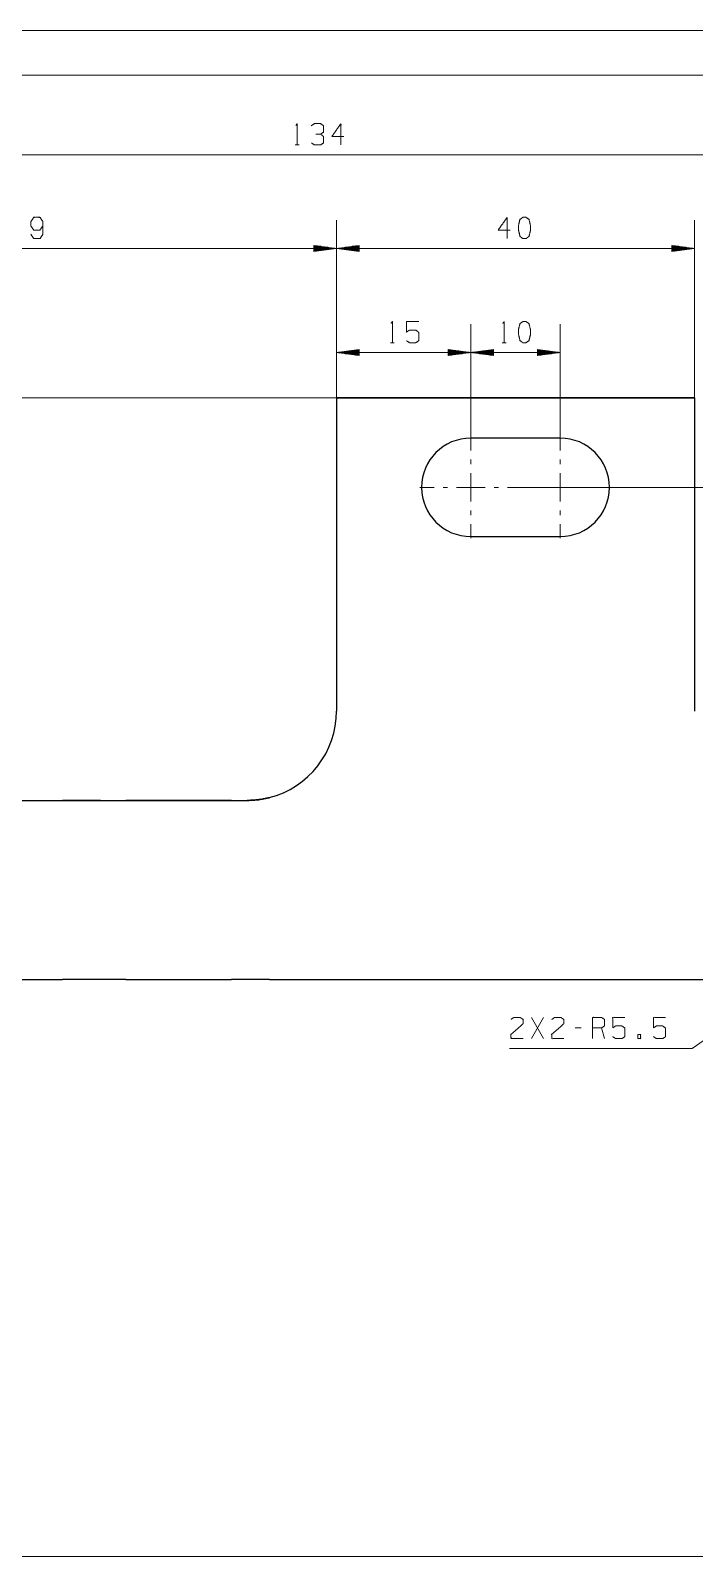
# Model space of a CAD drawing. Header units: millimetres. Extents: x 0 to 420, y 0 to 297.
# Drawn here: x 137.5 to 211.7, y 126.4 to 297 of the extents above; entities that cross this region are included whole.
import ezdxf

# ---------------------------------------------------------------- set-up
doc = ezdxf.new("R2010")
doc.units = ezdxf.units.MM
doc.layers.add('101', color=7, linetype='Continuous', true_color=0xffffff)

msp = doc.modelspace()

# ---------------------------------------------------------------- linework, layer by layer
at = {"layer": '101', "color": 133, "linetype": 'Continuous', "lineweight": 18}
for p, q in [((420, 297), (0, 297)), ((415, 292), (25, 292))]:
    msp.add_line(p, q, dxfattribs=at)
at = {"layer": '101', "color": 72, "linetype": 'Continuous', "lineweight": 18}
for p, q in [((167.12, 284.21), (167.55, 284.21)), ((177.76, 262.1), (178.19, 262.1)), ((190.26, 262.1), (190.69, 262.1)), ((194.86, 184.32), (193.52, 186.69)), ((193.52, 184.32), (194.86, 186.69)), ((199.08, 185.52), (198.41, 185.52)), ((201.69, 184.32), (201.36, 185.52))]:
    msp.add_line(p, q, dxfattribs=at)
at = {"layer": '101', "color": 22, "linetype": 'Continuous', "lineweight": 18}
for p, q in [((102.74, 283.12), (236.74, 283.12)), ((171.74, 255.94), (171.74, 275.82)), ((171.74, 255.94), (171.74, 275.82)), ((211.74, 255.94), (211.74, 275.82)), ((169.2, 272.98), (169.24, 272.98)), ((169.2, 272.98), (169.24, 272.98)), ((169.2, 272.98), (169.2, 272.31)), ((171.74, 272.65), (169.2, 272.98)), ((169.2, 272.93), (169.62, 272.93)), ((174.28, 272.98), (171.74, 272.65)), ((174.28, 272.93), (173.87, 272.93)), ((174.28, 272.98), (174.25, 272.98)), ((174.28, 272.98), (174.25, 272.98)), ((174.28, 272.31), (174.28, 272.98)), ((209.2, 272.98), (209.24, 272.98)), ((209.2, 272.98), (209.24, 272.98)), ((209.2, 272.98), (209.2, 272.31)), ((211.74, 272.65), (209.2, 272.98)), ((209.2, 272.93), (209.62, 272.93)), ((102.74, 272.65), (171.74, 272.65)), ((169.2, 272.88), (170.01, 272.88)), ((169.2, 272.83), (170.39, 272.83)), ((169.2, 272.78), (170.78, 272.78)), ((169.2, 272.72), (171.17, 272.72)), ((169.2, 272.67), (171.55, 272.67)), ((169.2, 272.31), (171.74, 272.65)), ((169.2, 272.62), (171.55, 272.62)), ((169.2, 272.57), (171.17, 272.57)), ((169.2, 272.52), (170.78, 272.52)), ((169.2, 272.47), (170.39, 272.47)), ((169.2, 272.42), (170.01, 272.42)), ((169.2, 272.37), (169.62, 272.37)), ((169.2, 272.32), (169.24, 272.32)), ((169.2, 272.32), (169.24, 272.32)), ((171.74, 272.65), (174.28, 272.31)), ((171.74, 272.65), (211.74, 272.65)), ((174.28, 272.67), (171.94, 272.67)), ((174.28, 272.62), (171.94, 272.62)), ((174.28, 272.72), (172.32, 272.72)), ((174.28, 272.57), (172.32, 272.57)), ((174.28, 272.78), (172.71, 272.78)), ((174.28, 272.52), (172.71, 272.52)), ((174.28, 272.83), (173.1, 272.83)), ((174.28, 272.47), (173.1, 272.47)), ((174.28, 272.88), (173.48, 272.88)), ((174.28, 272.42), (173.48, 272.42)), ((174.28, 272.37), (173.87, 272.37)), ((174.28, 272.32), (174.25, 272.32)), ((174.28, 272.32), (174.25, 272.32)), ((209.2, 272.88), (210.01, 272.88)), ((209.2, 272.83), (210.39, 272.83)), ((209.2, 272.78), (210.78, 272.78)), ((209.2, 272.72), (211.17, 272.72)), ((209.2, 272.67), (211.55, 272.67)), ((209.2, 272.31), (211.74, 272.65)), ((209.2, 272.62), (211.55, 272.62)), ((209.2, 272.57), (211.17, 272.57)), ((209.2, 272.52), (210.78, 272.52)), ((209.2, 272.47), (210.39, 272.47)), ((209.2, 272.42), (210.01, 272.42)), ((209.2, 272.37), (209.62, 272.37)), ((209.2, 272.32), (209.24, 272.32)), ((209.2, 272.32), (209.24, 272.32)), ((171.74, 255.94), (171.74, 264.18)), ((186.74, 251.64), (186.74, 264.18)), ((186.74, 251.64), (186.74, 264.18)), ((196.74, 251.64), (196.74, 264.18)), ((174.28, 261.34), (171.74, 261.01)), ((171.74, 261.01), (174.28, 260.67)), ((186.74, 261.01), (171.74, 261.01)), ((174.28, 261.03), (171.94, 261.03)), ((174.28, 260.98), (171.94, 260.98)), ((174.28, 261.08), (172.32, 261.08)), ((174.28, 261.13), (172.71, 261.13)), ((174.28, 261.18), (173.1, 261.18)), ((174.28, 261.23), (173.48, 261.23)), ((174.28, 261.29), (173.87, 261.29)), ((174.28, 261.34), (174.25, 261.34)), ((174.28, 261.34), (174.25, 261.34)), ((174.28, 260.67), (174.28, 261.34)), ((184.2, 261.34), (184.24, 261.34)), ((184.2, 261.34), (184.24, 261.34)), ((184.2, 261.34), (184.2, 260.67)), ((186.74, 261.01), (184.2, 261.34)), ((184.2, 261.29), (184.62, 261.29)), ((184.2, 261.23), (185.01, 261.23)), ((184.2, 261.18), (185.39, 261.18)), ((184.2, 261.13), (185.78, 261.13)), ((184.2, 261.08), (186.17, 261.08)), ((184.2, 261.03), (186.55, 261.03)), ((184.2, 260.67), (186.74, 261.01)), ((184.2, 260.98), (186.55, 260.98)), ((189.28, 261.34), (186.74, 261.01)), ((186.74, 261.01), (189.28, 260.67)), ((186.74, 261.01), (196.74, 261.01)), ((189.28, 261.03), (186.94, 261.03)), ((189.28, 260.98), (186.94, 260.98)), ((189.28, 261.08), (187.32, 261.08)), ((189.28, 261.13), (187.71, 261.13)), ((189.28, 261.18), (188.1, 261.18)), ((189.28, 261.23), (188.48, 261.23)), ((189.28, 261.29), (188.87, 261.29)), ((189.28, 261.34), (189.25, 261.34)), ((189.28, 261.34), (189.25, 261.34)), ((189.28, 260.67), (189.28, 261.34)), ((194.2, 261.34), (194.24, 261.34)), ((194.2, 261.34), (194.24, 261.34)), ((194.2, 261.34), (194.2, 260.67)), ((196.74, 261.01), (194.2, 261.34)), ((194.2, 261.29), (194.62, 261.29)), ((194.2, 261.23), (195.01, 261.23)), ((194.2, 261.18), (195.39, 261.18)), ((194.2, 261.13), (195.78, 261.13)), ((194.2, 261.08), (196.17, 261.08)), ((194.2, 261.03), (196.55, 261.03)), ((194.2, 260.67), (196.74, 261.01)), ((194.2, 260.98), (196.55, 260.98)), ((174.28, 260.93), (172.32, 260.93)), ((174.28, 260.88), (172.71, 260.88)), ((174.28, 260.83), (173.1, 260.83)), ((174.28, 260.78), (173.48, 260.78)), ((174.28, 260.73), (173.87, 260.73)), ((174.28, 260.68), (174.25, 260.68)), ((174.28, 260.68), (174.25, 260.68)), ((184.2, 260.93), (186.17, 260.93)), ((184.2, 260.88), (185.78, 260.88)), ((184.2, 260.83), (185.39, 260.83)), ((184.2, 260.78), (185.01, 260.78)), ((184.2, 260.73), (184.62, 260.73)), ((184.2, 260.68), (184.24, 260.68)), ((184.2, 260.68), (184.24, 260.68)), ((189.28, 260.93), (187.32, 260.93)), ((189.28, 260.88), (187.71, 260.88)), ((189.28, 260.83), (188.1, 260.83)), ((189.28, 260.78), (188.48, 260.78)), ((189.28, 260.73), (188.87, 260.73)), ((189.28, 260.68), (189.25, 260.68)), ((189.28, 260.68), (189.25, 260.68)), ((194.2, 260.93), (196.17, 260.93)), ((194.2, 260.88), (195.78, 260.88)), ((194.2, 260.83), (195.39, 260.83)), ((194.2, 260.78), (195.01, 260.78)), ((194.2, 260.73), (194.62, 260.73)), ((194.2, 260.68), (194.24, 260.68)), ((194.2, 260.68), (194.24, 260.68)), ((171.74, 255.94), (60.5, 255.94)), ((192.44, 245.94), (291.43, 245.94)), ((238.74, 202.34), (211.5, 183.23)), ((164.23, 190.94), (272.08, 190.94)), ((164.23, 190.94), (291.43, 190.94)), ((211.5, 183.23), (191.07, 183.23)), ((112.74, 126.44), (291.43, 126.44))]:
    msp.add_line(p, q, dxfattribs=at)
at = {"layer": '101', "color": 151, "linetype": 'Continuous', "lineweight": 25}
for p, q in [((171.74, 255.94), (171.74, 220.94)), ((171.74, 255.94), (211.74, 255.94)), ((211.74, 255.94), (171.74, 255.94)), ((211.74, 255.94), (211.74, 220.94)), ((196.74, 251.44), (186.74, 251.44)), ((186.74, 240.44), (196.74, 240.44)), ((122.74, 210.94), (141.1, 210.94)), ((122.74, 210.94), (141.1, 210.94)), ((145.35, 210.94), (157.16, 210.94)), ((159.99, 210.94), (148.17, 210.94)), ((132.74, 190.94), (141.1, 190.94)), ((148.17, 190.94), (159.99, 190.94)), ((164.23, 190.94), (261.74, 190.94))]:
    msp.add_line(p, q, dxfattribs=at)
at = {"layer": '101', "color": 151, "linetype": 'Continuous', "lineweight": 18}
for p, q in [((186.74, 250.04), (186.74, 251.64)), ((196.74, 250.04), (196.74, 251.64)), ((186.74, 248.54), (186.74, 249.04)), ((196.74, 248.54), (196.74, 249.04)), ((186.74, 245.94), (186.74, 247.54)), ((196.74, 245.94), (196.74, 247.54)), ((182.64, 245.94), (181.04, 245.94)), ((184.14, 245.94), (183.64, 245.94)), ((186.74, 245.94), (185.14, 245.94)), ((186.74, 245.94), (188.34, 245.94)), ((186.74, 245.94), (186.74, 244.34)), ((189.34, 245.94), (189.84, 245.94)), ((190.84, 245.94), (192.44, 245.94)), ((192.64, 245.94), (191.04, 245.94)), ((194.14, 245.94), (193.64, 245.94)), ((196.74, 245.94), (195.14, 245.94)), ((196.74, 245.94), (198.34, 245.94)), ((196.74, 245.94), (196.74, 244.34)), ((199.34, 245.94), (199.84, 245.94)), ((200.84, 245.94), (202.44, 245.94)), ((186.74, 243.34), (186.74, 242.84)), ((196.74, 243.34), (196.74, 242.84)), ((186.74, 241.84), (186.74, 240.24)), ((196.74, 241.84), (196.74, 240.24))]:
    msp.add_line(p, q, dxfattribs=at)
at = {"layer": '101', "color": 151, "linetype": 'Continuous', "lineweight": 25}
for centre, radius, start, end in [((186.74, 245.94), 5.5, 90, 270), ((196.74, 245.94), 5.5, 270, 90), ((161.74, 220.94), 10, 284.3904, 0), ((161.74, 220.94), 10, 284.3904, 0)]:
    msp.add_arc(centre, radius, start, end, dxfattribs=at)
at = {"layer": '101', "color": 72, "linetype": 'Continuous', "lineweight": 18}
for points, knots in [([(167.2, 286.39), (167.34, 286.59), (167.34, 284.21)], [0, 0, 0.093488, 1, 1]), ([(169.95, 285.41), (170.29, 285.64), (170.29, 286.36), (169.95, 286.59), (169.26, 286.59), (168.92, 286.36)], [0, 0, 0.153875, 0.429853, 0.583728, 0.846125, 1, 1]), ([(172.56, 285.16), (171.22, 285.16), (172.23, 286.59), (172.23, 284.21)], [0, 0, 0.24587, 0.565295, 1, 1]), ([(168.94, 284.44), (169.26, 284.21), (169.95, 284.21), (170.29, 284.44), (170.29, 285.16), (169.95, 285.41), (169.44, 285.41)], [0, 0, 0.124121, 0.343688, 0.472446, 0.703377, 0.83673, 1, 1]), ([(137.58, 274.22), (137.9, 273.74), (138.59, 273.74), (138.92, 274.22), (138.92, 275.64), (138.59, 276.12), (137.9, 276.12), (137.58, 275.64), (137.56, 275.17), (137.9, 274.69), (138.59, 274.69), (138.92, 275.17)], [0, 0, 0.076857, 0.169525, 0.247729, 0.439295, 0.5175, 0.610168, 0.687025, 0.750924, 0.829128, 0.921796, 1, 1]), ([(191.15, 274.69), (189.8, 274.69), (190.81, 276.12), (190.81, 273.74)], [0, 0, 0.245869, 0.565294, 1, 1]), ([(192.91, 273.74), (193.25, 273.99), (193.42, 274.69), (193.42, 275.17), (193.25, 275.89), (192.91, 276.12), (192.57, 276.12), (192.24, 275.89), (192.06, 275.17), (192.08, 274.69), (192.24, 273.99), (192.57, 273.74), (192.91, 273.74)], [0, 0, 0.067525, 0.183969, 0.260583, 0.380943, 0.446139, 0.500306, 0.565503, 0.685862, 0.762529, 0.878308, 0.945834, 1, 1]), ([(177.83, 264.27), (177.98, 264.47), (177.98, 262.1)], [0, 0, 0.093484, 1, 1]), ([(179.56, 262.32), (179.9, 262.1), (180.59, 262.1), (180.92, 262.32), (180.92, 263.27), (180.59, 263.52), (179.9, 263.52), (179.56, 263.3), (179.56, 264.47), (180.92, 264.47)], [0, 0, 0.062229, 0.168343, 0.230572, 0.376816, 0.441265, 0.54738, 0.609608, 0.790488, 1, 1]), ([(190.33, 264.27), (190.48, 264.47), (190.48, 262.1)], [0, 0, 0.093488, 1, 1]), ([(192.91, 262.1), (193.25, 262.35), (193.42, 263.05), (193.42, 263.52), (193.25, 264.25), (192.91, 264.47), (192.57, 264.47), (192.24, 264.25), (192.06, 263.52), (192.08, 263.05), (192.24, 262.35), (192.57, 262.1), (192.91, 262.1)], [0, 0, 0.067524, 0.183971, 0.260582, 0.380942, 0.446139, 0.500306, 0.565503, 0.685863, 0.762527, 0.87831, 0.945833, 1, 1]), ([(191.24, 186.47), (191.56, 186.69), (192.25, 186.69), (192.59, 186.47), (192.59, 185.99), (191.23, 184.79), (191.24, 184.32), (192.59, 184.32)], [0, 0, 0.069691, 0.192979, 0.265274, 0.350228, 0.674739, 0.759753, 1, 1]), ([(195.8, 186.47), (196.11, 186.69), (196.8, 186.69), (197.14, 186.47), (197.14, 185.99), (195.78, 184.79), (195.8, 184.32), (197.14, 184.32)], [0, 0, 0.069693, 0.192977, 0.265274, 0.350228, 0.674739, 0.759752, 1, 1]), ([(200.35, 184.32), (200.35, 186.69), (201.36, 186.69), (201.69, 186.47), (201.69, 185.74), (201.36, 185.52), (200.35, 185.52)], [0, 0, 0.400953, 0.571034, 0.639278, 0.761674, 0.829918, 1, 1]), ([(202.61, 184.54), (202.94, 184.32), (203.63, 184.32), (203.97, 184.54), (203.97, 185.49), (203.63, 185.74), (202.94, 185.74), (202.61, 185.52), (202.61, 186.69), (203.97, 186.69)], [0, 0, 0.062227, 0.168345, 0.230571, 0.376816, 0.441265, 0.547383, 0.60961, 0.79049, 1, 1]), ([(207.16, 184.54), (207.5, 184.32), (208.19, 184.32), (208.52, 184.54), (208.52, 185.49), (208.19, 185.74), (207.5, 185.74), (207.16, 185.52), (207.16, 186.69), (208.52, 186.69)], [0, 0, 0.062229, 0.168343, 0.230572, 0.376815, 0.441266, 0.54738, 0.609609, 0.790489, 1, 1]), ([(205.4, 184.32), (205.73, 184.32), (205.73, 184.79), (205.4, 184.79), (205.4, 184.32)], [0, 0, 0.20709, 0.5, 0.70709, 1, 1])]:
    msp.add_open_spline(points, degree=1, knots=knots, dxfattribs=at)
at = {"layer": '101', "color": 151, "linetype": 'Continuous', "lineweight": 25}
for points, knots in [([(145.35, 210.94), (144.44, 210.94), (142.27, 210.94), (141.1, 210.94)], [0, 0, 0.214305, 0.7241, 1, 1]), ([(141.1, 210.94), (142.67, 210.94), (145.64, 210.94), (148.17, 210.94)], [0, 0, 0.221231, 0.642039, 1, 1]), ([(157.16, 210.94), (158.52, 210.94), (161.74, 210.94)], [0, 0, 0.297526, 1, 1]), ([(164.23, 211.25), (163.38, 211.07), (162.5, 210.97), (161.74, 210.94)], [0, 0, 0.347319, 0.697313, 1, 1]), ([(161.74, 210.94), (162.97, 211.01), (164.23, 211.25)], [0, 0, 0.488141, 1, 1]), ([(148.17, 190.94), (145.64, 190.94), (142.67, 190.94), (141.1, 190.94)], [0, 0, 0.357961, 0.778769, 1, 1]), ([(164.23, 190.94), (161.93, 190.94), (159.99, 190.94)], [0, 0, 0.541197, 1, 1])]:
    msp.add_open_spline(points, degree=1, knots=knots, dxfattribs=at)
msp.add_open_spline([(159.99, 210.94), (161.74, 210.94)], degree=1, dxfattribs=at)

doc.saveas('drawing.dxf')
